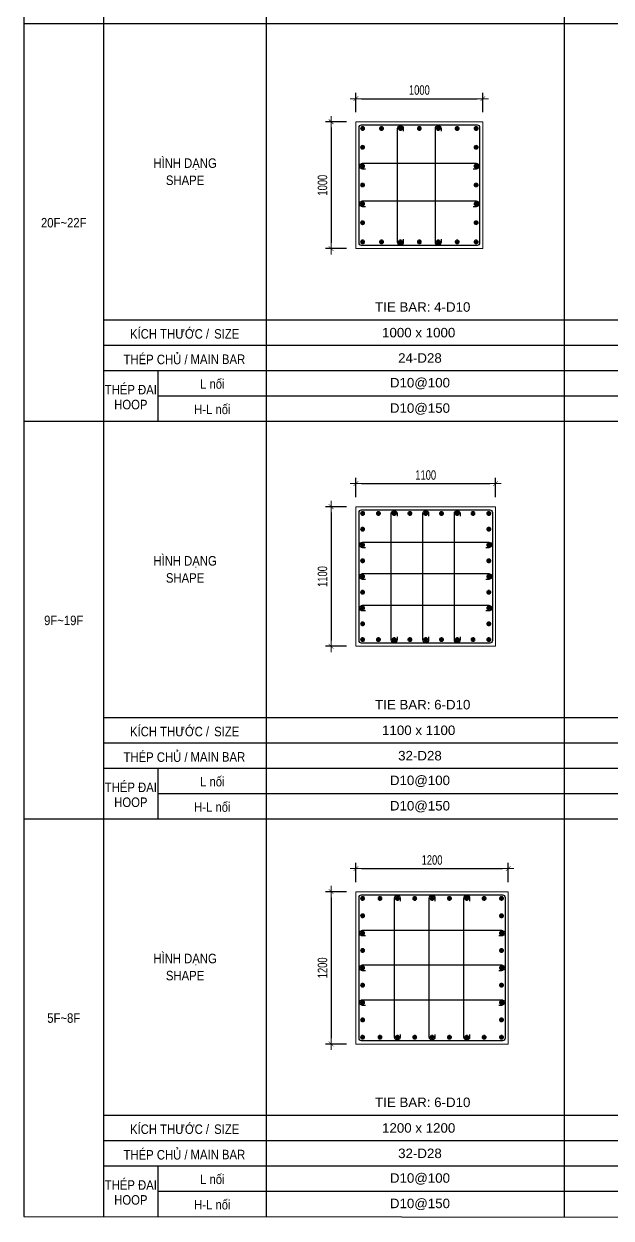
# Model space of a CAD drawing. Header units: millimetres. Extents: x 415878 to 795945, y 85573 to 378758.
# Drawn here: x 561805 to 566431, y 146750 to 156157 of the extents above; entities that cross this region are included whole.
import ezdxf
from ezdxf.enums import TextEntityAlignment as Align

# ---------------------------------------------------------------- set-up
doc = ezdxf.new("R2010")
doc.units = ezdxf.units.MM
doc.layers.get('Defpoints').update_dxf_attribs({"color": 151, "lineweight": 9})
for name, color, linetype in [('2', 2, 'Continuous'), ('A-ANNO-LEAD', 4, 'Continuous'), ('TIT1', 3, 'Continuous')]:
    doc.layers.add(name, color=color, linetype=linetype)
for name, color, linetype, lineweight in [('NDC_S_CONTINUOUS', 3, 'Continuous', 20), ('NDC_S_DIM', 1, 'Continuous', 15), ('NDC_S_REBAR', 4, 'Continuous', 35), ('NDC_S_VN TEXT', 7, 'Continuous', 20)]:
    doc.layers.add(name, color=color, linetype=linetype, lineweight=lineweight)
doc.styles.add('NDC_ARIAL', font='arial.ttf', dxfattribs={"width": 0.85})
doc.styles.add('NDC_DIM', font='', dxfattribs={"width": 0.75})
doc.styles.get('NDC_DIM').set_extended_font_data('Dotum')
doc.dimstyles.new('NDC_dim_30', dxfattribs={"dimscale": 30, "dimtxt": 2.5, "dimasz": 1.5, "dimexe": 1.5, "dimexo": 2.5, "dimgap": 1, "dimtad": 1, "dimdec": 0, "dimzin": 0, "dimdsep": 46, "dimtxsty": 'NDC_DIM', "dimblk": 'DIMMARK', "dimcen": 0.09, "dimdle": 1.2, "dimclrd": 1, "dimclre": 1, "dimclrt": 3, "dimadec": 0, "dimazin": 0, "dimtfac": 1, "dimtdec": 0, "dimtix": 1, "dimtofl": 0, "dimtmove": 0, "dimatfit": 3, "dimfxl": 8, "dimfxlon": 1, "dimtolj": 1, "dimtzin": 0, "dimarcsym": 0})

# ---------------------------------------------------------------- blocks, each defined once
blk = doc.blocks.new('DIMMARK')
at = {"layer": 'NDC_S_DIM', "color": 1}
blk.add_line((-1.5, 0), (1, 0), dxfattribs=at)
at = {"layer": 'NDC_S_DIM', "color": 2, "const_width": 0.1}
blk.add_lwpolyline([(-0.42, -0.42), (0.42, 0.42)], dxfattribs=at)
blk = doc.blocks.new('*D1133')
at = {"layer": 'Defpoints', "color": 0, "ltscale": 40, "transparency": 16777216}
for p in [(565620.2, 149502.8), (564420.2, 149321.2), (565620.2, 149321.2)]:
    blk.add_point(p, dxfattribs=at)
at = {"layer": 'NDC_S_DIM', "color": 1, "lineweight": -2, "ltscale": 40, "transparency": 16777216}
for p, q in [((564420.2, 149396.2), (564420.2, 149547.8)), ((564465.2, 149502.8), (565575.2, 149502.8)), ((565620.2, 149396.2), (565620.2, 149547.8))]:
    blk.add_line(p, q, dxfattribs=at)
at = {"layer": 'NDC_S_DIM', "color": 1, "lineweight": -2, "ltscale": 40, "transparency": 16777216, "xscale": 45, "yscale": 45, "zscale": 45, "rotation": 180}
blk.add_blockref('DIMMARK', (564420.2, 149502.8), dxfattribs=at)
at = {"layer": 'NDC_S_DIM', "color": 1, "lineweight": -2, "ltscale": 40, "transparency": 16777216, "xscale": 45, "yscale": 45, "zscale": 45}
blk.add_blockref('DIMMARK', (565620.2, 149502.8), dxfattribs=at)
at = {"layer": 'NDC_S_DIM', "color": 3, "ltscale": 40, "transparency": 16777216, "insert": (565020.2, 149570.3), "char_height": 75, "attachment_point": 5, "style": 'NDC_DIM'}
blk.add_mtext('\\A1;1200', dxfattribs=at)
blk = doc.blocks.new('*D1134')
at = {"layer": 'Defpoints', "color": 0, "ltscale": 40, "transparency": 16777216}
for p in [(564420.2, 149321.2), (564224.9, 148121.2), (564420.2, 148121.2)]:
    blk.add_point(p, dxfattribs=at)
at = {"layer": 'NDC_S_DIM', "color": 1, "lineweight": -2, "ltscale": 40, "transparency": 16777216}
for p, q in [((564345.2, 149321.2), (564179.9, 149321.2)), ((564224.9, 149276.2), (564224.9, 148166.2)), ((564345.2, 148121.2), (564179.9, 148121.2))]:
    blk.add_line(p, q, dxfattribs=at)
at = {"layer": 'NDC_S_DIM', "color": 1, "lineweight": -2, "ltscale": 40, "transparency": 16777216, "xscale": 45, "yscale": 45, "zscale": 45}
for p, rotation in [((564224.9, 149321.2), 90), ((564224.9, 148121.2), 270)]:
    blk.add_blockref('DIMMARK', p, dxfattribs=dict(at, rotation=rotation))
at = {"layer": 'NDC_S_DIM', "color": 3, "ltscale": 40, "transparency": 16777216, "insert": (564157.3, 148721.2), "char_height": 75, "attachment_point": 5, "rotation": 90, "style": 'NDC_DIM'}
blk.add_mtext('\\A1;1200', dxfattribs=at)
blk = doc.blocks.new('kata_block_THEP')
at = {"layer": 'NDC_S_REBAR', "color": 0}
for p, q in [((-0.5, 0), (0.5, 0)), ((-0.35, 0.35), (0.35, -0.35)), ((0.35, 0.35), (-0.35, -0.35)), ((0, 0.5), (0, -0.5))]:
    blk.add_line(p, q, dxfattribs=at)
at = {"layer": 'NDC_S_REBAR', "color": 0, "const_width": 0.0833}
blk.add_lwpolyline([(-0.5, 0, 1), (0.5, 0, 1), (-0.5, 0, 1)], format="xyb", dxfattribs=at)
blk = doc.blocks.new('*D1135')
at = {"layer": 'Defpoints', "color": 0, "ltscale": 40, "transparency": 16777216}
for p in [(565520.2, 152535.5), (564420.2, 152353.9), (565520.2, 152353.9)]:
    blk.add_point(p, dxfattribs=at)
at = {"layer": 'NDC_S_DIM', "color": 1, "lineweight": -2, "ltscale": 40, "transparency": 16777216}
for p, q in [((564420.2, 152428.9), (564420.2, 152580.5)), ((564465.2, 152535.5), (565475.2, 152535.5)), ((565520.2, 152428.9), (565520.2, 152580.5))]:
    blk.add_line(p, q, dxfattribs=at)
at = {"layer": 'NDC_S_DIM', "color": 1, "lineweight": -2, "ltscale": 40, "transparency": 16777216, "xscale": 45, "yscale": 45, "zscale": 45, "rotation": 180}
blk.add_blockref('DIMMARK', (564420.2, 152535.5), dxfattribs=at)
at = {"layer": 'NDC_S_DIM', "color": 1, "lineweight": -2, "ltscale": 40, "transparency": 16777216, "xscale": 45, "yscale": 45, "zscale": 45}
blk.add_blockref('DIMMARK', (565520.2, 152535.5), dxfattribs=at)
at = {"layer": 'NDC_S_DIM', "color": 3, "ltscale": 40, "transparency": 16777216, "insert": (564970.2, 152603), "char_height": 75, "attachment_point": 5, "style": 'NDC_DIM'}
blk.add_mtext('\\A1;1100', dxfattribs=at)
blk = doc.blocks.new('*D1136')
at = {"layer": 'Defpoints', "color": 0, "ltscale": 40, "transparency": 16777216}
for p in [(564420.2, 152353.9), (564224.9, 151253.9), (564420.2, 151253.9)]:
    blk.add_point(p, dxfattribs=at)
at = {"layer": 'NDC_S_DIM', "color": 1, "lineweight": -2, "ltscale": 40, "transparency": 16777216}
for p, q in [((564345.2, 152353.9), (564179.9, 152353.9)), ((564224.9, 152308.9), (564224.9, 151298.9)), ((564345.2, 151253.9), (564179.9, 151253.9))]:
    blk.add_line(p, q, dxfattribs=at)
at = {"layer": 'NDC_S_DIM', "color": 1, "lineweight": -2, "ltscale": 40, "transparency": 16777216, "xscale": 45, "yscale": 45, "zscale": 45}
for p, rotation in [((564224.9, 152353.9), 90), ((564224.9, 151253.9), 270)]:
    blk.add_blockref('DIMMARK', p, dxfattribs=dict(at, rotation=rotation))
at = {"layer": 'NDC_S_DIM', "color": 3, "ltscale": 40, "transparency": 16777216, "insert": (564157.3, 151803.9), "char_height": 75, "attachment_point": 5, "rotation": 90, "style": 'NDC_DIM'}
blk.add_mtext('\\A1;1100', dxfattribs=at)
blk = doc.blocks.new('*D1137')
at = {"layer": 'Defpoints', "color": 0, "ltscale": 40, "transparency": 16777216}
for p in [(565420.2, 155568.2), (564420.2, 155386.6), (565420.2, 155386.6)]:
    blk.add_point(p, dxfattribs=at)
at = {"layer": 'NDC_S_DIM', "color": 1, "lineweight": -2, "ltscale": 40, "transparency": 16777216}
for p, q in [((564420.2, 155461.6), (564420.2, 155613.2)), ((565420.2, 155461.6), (565420.2, 155613.2)), ((564465.2, 155568.2), (565375.2, 155568.2))]:
    blk.add_line(p, q, dxfattribs=at)
at = {"layer": 'NDC_S_DIM', "color": 1, "lineweight": -2, "ltscale": 40, "transparency": 16777216, "xscale": 45, "yscale": 45, "zscale": 45, "rotation": 180}
blk.add_blockref('DIMMARK', (564420.2, 155568.2), dxfattribs=at)
at = {"layer": 'NDC_S_DIM', "color": 1, "lineweight": -2, "ltscale": 40, "transparency": 16777216, "xscale": 45, "yscale": 45, "zscale": 45}
blk.add_blockref('DIMMARK', (565420.2, 155568.2), dxfattribs=at)
at = {"layer": 'NDC_S_DIM', "color": 3, "ltscale": 40, "transparency": 16777216, "insert": (564920.2, 155635.8), "char_height": 75, "attachment_point": 5, "style": 'NDC_DIM'}
blk.add_mtext('\\A1;1000', dxfattribs=at)
blk = doc.blocks.new('*D1138')
at = {"layer": 'Defpoints', "color": 0, "ltscale": 40, "transparency": 16777216}
for p in [(564420.2, 155386.6), (564224.9, 154386.6), (564420.2, 154386.6)]:
    blk.add_point(p, dxfattribs=at)
at = {"layer": 'NDC_S_DIM', "color": 1, "lineweight": -2, "ltscale": 40, "transparency": 16777216}
for p, q in [((564345.2, 155386.6), (564179.9, 155386.6)), ((564224.9, 155341.6), (564224.9, 154431.6)), ((564345.2, 154386.6), (564179.9, 154386.6))]:
    blk.add_line(p, q, dxfattribs=at)
at = {"layer": 'NDC_S_DIM', "color": 1, "lineweight": -2, "ltscale": 40, "transparency": 16777216, "xscale": 45, "yscale": 45, "zscale": 45}
for p, rotation in [((564224.9, 155386.6), 90), ((564224.9, 154386.6), 270)]:
    blk.add_blockref('DIMMARK', p, dxfattribs=dict(at, rotation=rotation))
at = {"layer": 'NDC_S_DIM', "color": 3, "ltscale": 40, "transparency": 16777216, "insert": (564157.3, 154886.6), "char_height": 75, "attachment_point": 5, "rotation": 90, "style": 'NDC_DIM'}
blk.add_mtext('\\A1;1000', dxfattribs=at)

msp = doc.modelspace()

# ---------------------------------------------------------------- linework, layer by layer
at = {"layer": '2', "lineweight": -2, "ltscale": 1000}
for points in [[(565395.2, 155341.6), (565395.2, 154431.6, -0.414214), (565375.2, 154411.6), (564465.2, 154411.6, -0.414214), (564445.2, 154431.6), (564445.2, 155341.6, -0.414214), (564465.2, 155361.6), (565375.2, 155361.6, -0.414214)], [(565495.2, 152308.9), (565495.2, 151298.9, -0.414214), (565475.2, 151278.9), (564465.2, 151278.9, -0.414214), (564445.2, 151298.9), (564445.2, 152308.9, -0.414214), (564465.2, 152328.9), (565475.2, 152328.9, -0.414214)], [(565595.2, 149276.2), (565595.2, 148166.2, -0.414214), (565575.2, 148146.2), (564465.2, 148146.2, -0.414214), (564445.2, 148166.2), (564445.2, 149276.2, -0.414214), (564465.2, 149296.2), (565575.2, 149296.2, -0.414214)]]:
    msp.add_lwpolyline(points, format="xyb", close=True, dxfattribs=at)
at = {"layer": '2'}
for points in [[(564793.8, 154460.3), (564793.8, 154438.1, -1), (564748.7, 154438.1), (564748.7, 155333.6, -1), (564793.8, 155333.6), (564793.8, 155311.5)], [(565091.8, 154460.3), (565091.8, 154438.1, -1), (565046.7, 154438.1), (565046.7, 155333.6, -1), (565091.8, 155333.6), (565091.8, 155311.5)], [(564495.4, 155014.1), (564473.2, 155014.1, -1), (564473.2, 155059.1), (565367.2, 155059.1, -1), (565367.2, 155014.1), (565345.1, 155014.1)], [(564495.4, 154717.1), (564473.2, 154717.1, -1), (564473.2, 154762.1), (565367.2, 154762.1, -1), (565367.2, 154717.1), (565345.1, 154717.1)], [(564744.3, 151327.6), (564744.3, 151305.4, -1), (564699.2, 151305.4), (564699.2, 152300.9, -1), (564744.3, 152300.9), (564744.3, 152278.8)], [(564992.8, 151327.6), (564992.8, 151305.4, -1), (564947.7, 151305.4), (564947.7, 152300.9, -1), (564992.8, 152300.9), (564992.8, 152278.8)], [(565241.3, 151327.6), (565241.3, 151305.4, -1), (565196.2, 151305.4), (565196.2, 152300.9, -1), (565241.3, 152300.9), (565241.3, 152278.8)], [(564495.4, 152029.9), (564473.2, 152029.9, -1), (564473.2, 152074.9), (565467.2, 152074.9, -1), (565467.2, 152029.9), (565445.1, 152029.9)], [(564495.4, 151781.4), (564473.2, 151781.4, -1), (564473.2, 151826.4), (565467.2, 151826.4, -1), (565467.2, 151781.4), (565445.1, 151781.4)], [(564495.4, 151532.9), (564473.2, 151532.9, -1), (564473.2, 151577.9), (565467.2, 151577.9, -1), (565467.2, 151532.9), (565445.1, 151532.9)], [(564769.3, 148196.4), (564769.3, 148174.2, -1), (564724.2, 148174.2), (564724.2, 149269.7, -1), (564769.3, 149269.7), (564769.3, 149247.6)], [(565042.8, 148196.4), (565042.8, 148174.2, -1), (564997.7, 148174.2), (564997.7, 149269.7, -1), (565042.8, 149269.7), (565042.8, 149247.6)], [(565316.3, 148196.4), (565316.3, 148174.2, -1), (565271.2, 148174.2), (565271.2, 149269.7, -1), (565316.3, 149269.7), (565316.3, 149247.6)], [(564495.4, 148972.2), (564473.2, 148972.2, -1), (564473.2, 149017.2), (565567.2, 149017.2, -1), (565567.2, 148972.2), (565545.1, 148972.2)], [(564495.4, 148698.7), (564473.2, 148698.7, -1), (564473.2, 148743.7), (565567.2, 148743.7, -1), (565567.2, 148698.7), (565545.1, 148698.7)], [(564495.4, 148425.2), (564473.2, 148425.2, -1), (564473.2, 148470.2), (565567.2, 148470.2, -1), (565567.2, 148425.2), (565545.1, 148425.2)]]:
    msp.add_lwpolyline(points, format="xyb", dxfattribs=at)
at = {"layer": 'A-ANNO-LEAD'}
msp.add_lwpolyline([(561804.6, 146762.7), (576694, 146749.6), (576694, 163369.6), (561804.6, 163382.7)], close=True, dxfattribs=at)
at = {"layer": 'NDC_S_CONTINUOUS', "ltscale": 70}
for points in [[(565420.2, 155386.6), (565420.2, 154386.6), (564420.2, 154386.6), (564420.2, 155386.6), (565420.2, 155386.6)], [(565520.2, 152353.9), (565520.2, 151253.9), (564420.2, 151253.9), (564420.2, 152353.9), (565520.2, 152353.9)], [(565620.2, 149321.2), (565620.2, 148121.2), (564420.2, 148121.2), (564420.2, 149321.2), (565620.2, 149321.2)]]:
    msp.add_lwpolyline(points, dxfattribs=at)
at = {"layer": 'TIT1'}
for p, q in [((562432.5, 162662.7), (562432.5, 146762.7)), ((563716.4, 146762.7), (563716.4, 162662.7)), ((566060.3, 162662.7), (566060.3, 146762.7)), ((576694, 156157.3), (561804.6, 156157.3)), ((576694, 153024.6), (561804.6, 153024.6)), ((576694, 149891.9), (561804.6, 149891.9))]:
    msp.add_line(p, q, dxfattribs=at)
at = {"layer": 'TIT1', "color": 8}
for p, q in [((576694, 153824.6), (562432.5, 153824.6)), ((576694, 153624.6), (562432.5, 153624.6)), ((576694, 153424.6), (562432.5, 153424.6)), ((562861.7, 153024.6), (562861.7, 153424.6)), ((576694, 153224.6), (562861.7, 153224.6)), ((576694, 150691.9), (562432.5, 150691.9)), ((576694, 150491.9), (562432.5, 150491.9)), ((576694, 150291.9), (562432.5, 150291.9)), ((562861.7, 149891.9), (562861.7, 150291.9)), ((576694, 150091.9), (562861.7, 150091.9)), ((576694, 147559.2), (562432.5, 147559.2)), ((576694, 147359.2), (562432.5, 147359.2)), ((576694, 147159.2), (562432.5, 147159.2)), ((562861.7, 146759.2), (562861.7, 147159.2)), ((576694, 146959.2), (562861.7, 146959.2))]:
    msp.add_line(p, q, dxfattribs=at)

# ---------------------------------------------------------------- block references
at = {"layer": '2', "yscale": 36, "zscale": 36}
for p, xscale, rotation in [((564473.2, 155333.6), -36, 90), ((564622.2, 155333.6), -36, 90), ((564771.2, 155333.6), -36, 90), ((564920.2, 155333.6), -36, 90), ((565069.2, 155333.6), -36, 90), ((565218.2, 155333.6), -36, 90), ((565367.2, 155333.6), 36, 270), ((564473.2, 155185.1), -36, 90), ((565367.2, 155185.1), 36, 270), ((564473.2, 155036.6), -36, 90), ((565367.2, 155036.6), 36, 270), ((564473.2, 154888.1), -36, 90), ((565367.2, 154888.1), 36, 270), ((564473.2, 154739.6), -36, 90), ((565367.2, 154739.6), 36, 270), ((564473.2, 154591.1), -36, 90), ((565367.2, 154591.1), 36, 270), ((564473.2, 154439.6), -36, 180), ((564622.2, 154439.6), 36, 90), ((564771.2, 154439.6), 36, 90), ((564920.2, 154439.6), 36, 90), ((565069.2, 154439.6), 36, 90), ((565218.2, 154439.6), 36, 90), ((565367.2, 154439.6), -36, 270), ((564473.2, 152300.9), -36, 90), ((564597.5, 152300.9), -36, 90), ((564721.7, 152300.9), -36, 90), ((564846, 152300.9), -36, 90), ((564970.2, 152300.9), -36, 90), ((565094.5, 152300.9), -36, 90), ((565218.7, 152300.9), -36, 90), ((565343, 152300.9), -36, 90), ((565467.2, 152300.9), 36, 270), ((564473.2, 152176.7), -36, 180), ((565467.2, 152176.7), 36, 180), ((564473.2, 152052.4), -36, 180), ((565467.2, 152052.4), 36, 180), ((564473.2, 151928.2), -36, 180), ((565467.2, 151928.2), 36, 180), ((564473.2, 151803.9), -36, 180), ((565467.2, 151803.9), 36, 180), ((564473.2, 151679.7), -36, 180), ((565467.2, 151679.7), 36, 180), ((564473.2, 151555.4), -36, 180), ((565467.2, 151555.4), 36, 180), ((564473.2, 151431.2), -36, 180), ((565467.2, 151431.2), 36, 180), ((564473.2, 151306.9), -36, 180), ((564597.5, 151306.9), 36, 90), ((564721.7, 151306.9), 36, 90), ((564846, 151306.9), 36, 90), ((564970.2, 151306.9), 36, 90), ((565094.5, 151306.9), 36, 90), ((565218.7, 151306.9), 36, 90), ((565343, 151306.9), 36, 90), ((565467.2, 151306.9), 36, 180), ((564473.2, 149268.2), -36, 90), ((564610, 149268.2), -36, 90), ((564746.7, 149268.2), -36, 90), ((564883.5, 149268.2), -36, 90), ((565020.2, 149268.2), -36, 90), ((565157, 149268.2), -36, 90), ((565293.7, 149268.2), -36, 90), ((565430.5, 149268.2), -36, 90), ((565567.2, 149268.2), 36, 270), ((564473.2, 149131.5), -36, 90), ((565567.2, 149131.5), 36, 270), ((564473.2, 148994.7), -36, 90), ((565567.2, 148994.7), 36, 270), ((564473.2, 148858), -36, 90), ((565567.2, 148858), 36, 270), ((564473.2, 148721.2), -36, 90), ((565567.2, 148721.2), 36, 270), ((564473.2, 148584.5), -36, 90), ((565567.2, 148584.5), 36, 270), ((564473.2, 148447.7), -36, 90), ((565567.2, 148447.7), 36, 270), ((564473.2, 148311), -36, 90), ((565567.2, 148311), 36, 270), ((564473.2, 148174.2), 36, 90), ((564610, 148174.2), 36, 90), ((564746.7, 148174.2), 36, 90), ((564883.5, 148174.2), 36, 90), ((565020.2, 148174.2), 36, 90), ((565157, 148174.2), 36, 90), ((565293.7, 148174.2), 36, 90), ((565430.5, 148174.2), 36, 90), ((565567.2, 148174.2), -36, 270)]:
    msp.add_blockref('kata_block_THEP', p, dxfattribs=dict(at, xscale=xscale, rotation=rotation))

# ---------------------------------------------------------------- texts
at = {"layer": 'NDC_S_VN TEXT', "style": 'NDC_ARIAL', "width": 0.85}
for s, p in [('HÌNH DẠNG', (563074.4, 155061.7)), ('KÍCH THƯỚC /', (562952.1, 153724.6)), ('THÉP CHỦ /', (562842, 153524.6)), ('THÉP ĐAI', (562647.2, 153285.7)), ('HÌNH DẠNG', (563074.4, 151928.9)), ('KÍCH THƯỚC /', (562952.1, 150591.9)), ('THÉP CHỦ /', (562842, 150391.9)), ('THÉP ĐAI', (562647.2, 150153)), ('HÌNH DẠNG', (563074.4, 148796.2)), ('KÍCH THƯỚC /', (562952.1, 147459.2)), ('THÉP CHỦ /', (562842, 147259.2)), ('THÉP ĐAI', (562647.2, 147020.3))]:
    msp.add_text(s, height=75, dxfattribs=at).set_placement(p, align=Align.MIDDLE)
at = {"layer": 'TIT1', "style": 'NDC_ARIAL', "width": 0.85}
for s, p in [('SHAPE', (563074.4, 154925.4)), ('20F~22F', (562118.5, 154591)), ('SIZE', (563402.5, 153715.8)), ('MAIN BAR', (563332.9, 153515.8)), ('L nối', (563289.1, 153324.6)), ('HOOP', (562647.2, 153158.4)), ('H-L nối', (563289.1, 153124.6)), ('SHAPE', (563074.4, 151792.7)), ('9F~19F', (562118.5, 151458.3)), ('SIZE', (563402.5, 150583.1)), ('MAIN BAR', (563332.9, 150383.1)), ('L nối', (563289.1, 150191.9)), ('HOOP', (562647.2, 150025.7)), ('H-L nối', (563289.1, 149991.9)), ('SHAPE', (563074.4, 148660)), ('5F~8F', (562118.5, 148325.6)), ('SIZE', (563402.5, 147450.4)), ('MAIN BAR', (563332.9, 147250.4)), ('L nối', (563289.1, 147059.2)), ('HOOP', (562647.2, 146893)), ('H-L nối', (563289.1, 146859.2))]:
    msp.add_text(s, height=75, dxfattribs=at).set_placement(p, align=Align.MIDDLE)
at = {"layer": 'TIT1', "style": 'NDC_ARIAL'}
for s, p in [('TIE BAR: 4-D10', (564946.7, 153927.2)), ('1000 x 1000', (564914.9, 153725.3)), ('24-D28', (564924.9, 153525.3)), ('D10@100', (564924.9, 153325.3)), ('D10@150', (564924.9, 153125.3)), ('TIE BAR: 6-D10', (564946.7, 150794.5)), ('1100 x 1100', (564914.9, 150592.6)), ('32-D28', (564924.9, 150392.6)), ('D10@100', (564924.9, 150192.6)), ('D10@150', (564924.9, 149992.6)), ('TIE BAR: 6-D10', (564946.7, 147661.8)), ('1200 x 1200', (564914.9, 147459.9)), ('32-D28', (564924.9, 147259.9)), ('D10@100', (564924.9, 147059.9)), ('D10@150', (564924.9, 146859.9))]:
    msp.add_text(s, height=75, dxfattribs=at).set_placement(p, align=Align.MIDDLE)

# ---------------------------------------------------------------- dimensions: what is measured, and where the dimension line sits
at = {"layer": 'NDC_S_DIM', "ltscale": 40}
for base, p1, p2, picture, middle in [((565420.2, 155568.2), (564420.2, 155386.6), (565420.2, 155386.6), '*D1137', (564920.2, 155635.8)), ((565520.2, 152535.5), (564420.2, 152353.9), (565520.2, 152353.9), '*D1135', (564970.2, 152603)), ((565620.2, 149502.8), (564420.2, 149321.2), (565620.2, 149321.2), '*D1133', (565020.2, 149570.3))]:
    dim = msp.add_linear_dim(base=base, p1=p1, p2=p2, dimstyle='NDC_dim_30', dxfattribs=at)
    dim.commit()
    dim.dimension.update_dxf_attribs({"geometry": picture, "text_midpoint": middle})
for base, p1, p2, picture, middle in [((564224.9, 154386.6), (564420.2, 155386.6), (564420.2, 154386.6), '*D1138', (564157.3, 154886.6)), ((564224.9, 151253.9), (564420.2, 152353.9), (564420.2, 151253.9), '*D1136', (564157.3, 151803.9)), ((564224.9, 148121.2), (564420.2, 149321.2), (564420.2, 148121.2), '*D1134', (564157.3, 148721.2))]:
    dim = msp.add_linear_dim(base=base, p1=p1, p2=p2, angle=90, dimstyle='NDC_dim_30', dxfattribs=at)
    dim.commit()
    dim.dimension.update_dxf_attribs({"geometry": picture, "text_midpoint": middle})

doc.saveas('drawing.dxf')
